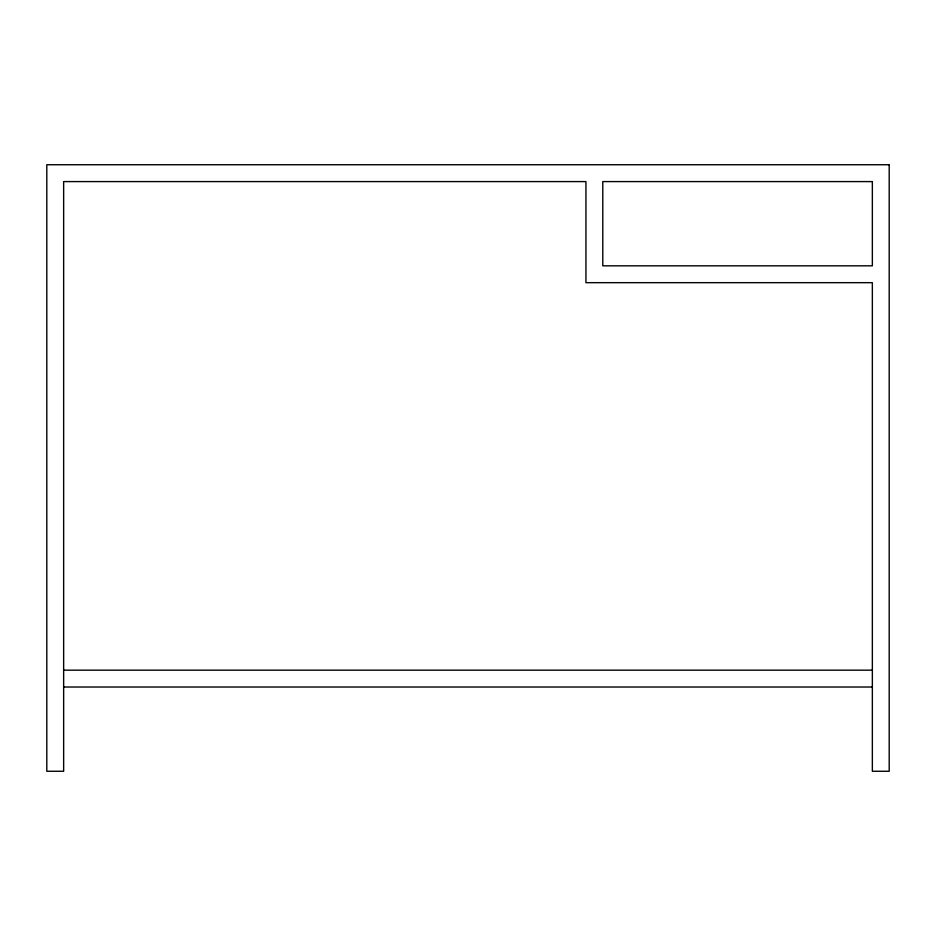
<?xml version="1.0" encoding="UTF-8"?>
<svg xmlns="http://www.w3.org/2000/svg" width="936" height="936" viewBox="0 0 936 936"><rect width="100%" height="100%" fill="white"/><g stroke="black" fill="none" stroke-linecap="round" stroke-linejoin="round"><path stroke-width="1.4" d="M63.648 670.176L872.352 670.176M63.648 687.024L872.352 687.024M889.2 164.736L46.8 164.736L46.8 771.264L63.648 771.264L63.648 181.584L585.936 181.584L585.936 282.672L872.352 282.672L872.352 771.264L889.2 771.264L889.2 164.736M872.352 181.584L602.784 181.584L602.784 265.824L872.352 265.824L872.352 181.584"/></g></svg>
